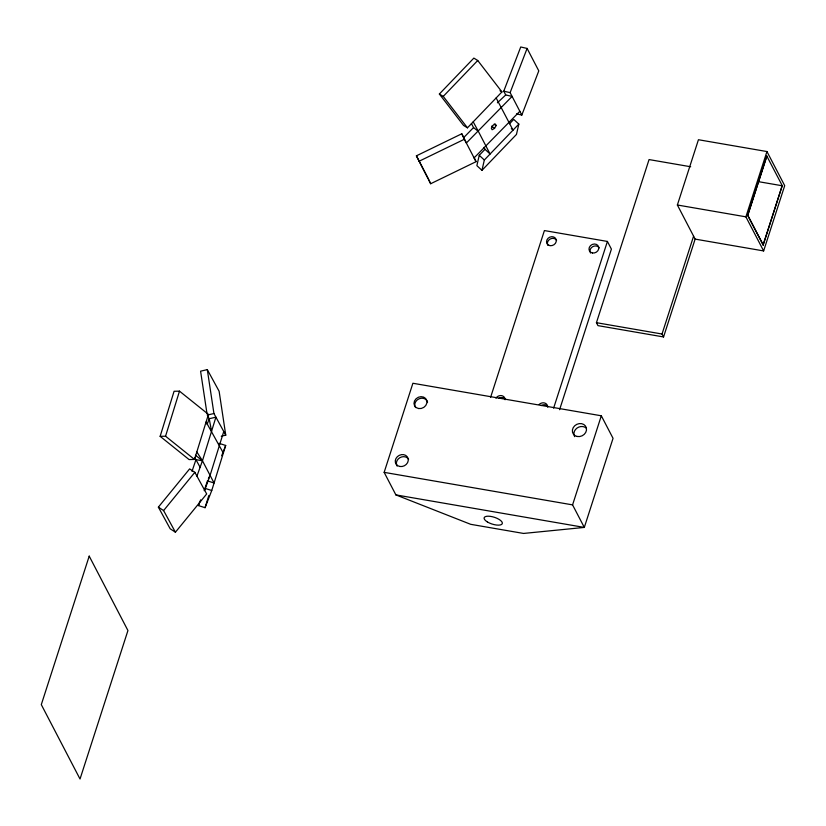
<?xml version="1.0" encoding="UTF-8"?>
<svg xmlns="http://www.w3.org/2000/svg" width="826" height="826" viewBox="0 0 826 826"><rect width="100%" height="100%" fill="white"/><g stroke="black" fill="none" stroke-linecap="round" stroke-linejoin="round"><path stroke-width="1.24" d="M483.933 147.348L484.996 149.31L479.245 155.309L476.87 165.644L481.961 170.352L516.457 134.442L518.831 124.096L513.731 119.398L509.59 123.704M481.961 170.352L484.335 160.007L518.831 124.096M196.929 476.117L194.853 472.327L189.629 468.889L158.375 507.143L170.187 528.785L175.422 532.212L206.676 493.958L196.929 476.117L202.453 460.753L215.916 417.171L209.205 418.741L207.13 424.471M160.141 436.334L174.079 391.276L179.49 391.152L208.441 414.384L194.502 459.442L189.092 459.566L160.141 436.334L165.551 436.211L194.502 459.442M165.551 436.211L179.49 391.152M219.045 443.335L225.684 445.462L211.745 490.52L205.054 507.691L198.416 505.564L199.169 503.127M204.208 490.685L207.429 480.877L214.068 483.003L202.453 460.753L196.825 451.925M204.672 490.303L210.207 474.96L223.753 431.513M205.054 507.691L208.823 495.517M766.755 156.114L747.778 215.338L763.214 244.981L747.664 215.318L766.879 156.135M384.152 472.358L412.897 383.264L601.318 415.788L613.047 438.327L584.312 527.422L523.55 533.441L470.675 524.314L395.891 494.898L384.152 472.358L572.573 504.882L584.312 527.422L395.891 494.898M490.613 397.285L544.406 230.568L607.409 241.44L611.405 249.111L559.584 409.696M553.616 408.158L607.409 241.44M695.131 239.106L763.637 250.928L784.7 185.654L766.951 151.55L698.435 139.728L677.372 205.003L695.131 239.106L663.557 336.946L597.962 325.63L596.434 322.687L649.06 159.573L690.691 166.759M572.573 504.882L601.318 415.788M663.557 336.946L662.029 334.014L693.592 236.174M763.637 250.928L745.888 216.835L766.951 151.55M763.09 244.95L782.222 185.664L763.214 244.981M192.004 471.367L195.948 459.669L194.657 457.49M473.99 157.312L476.065 161.679L430.666 183.733L416.397 155.835L461.786 133.781L466.349 143.012L512.099 96.405L505.729 94.949L503.757 91.18L520.731 46.979L527.102 48.435L538.789 70.871L521.815 115.072L516.498 113.864M521.815 115.072L510.127 92.636L527.102 48.435M198.416 505.564L200.646 499.844M221.678 455.766L225.684 445.462M208.358 478.904L210.207 474.96M494.526 128.402L496.147 125.542L495.363 124.024L492.946 125.376L491.325 128.226L492.11 129.744L494.526 128.402L491.615 126.099M175.422 532.212L163.6 510.571L194.853 472.327M439.36 94.019L473.856 58.099L477.738 60.494L501.94 91.913L467.454 127.823L463.562 125.438L439.36 94.019L443.242 96.405L467.454 127.823M443.242 96.405L477.738 60.494M519.843 111.283L474.093 157.89M463.758 137.55L473.525 127.576L471.419 123.508M497.386 102.816L505.729 94.949M418.988 161.297L464.388 139.243L476.065 161.679M221.275 436.211L225.756 435.168L219.117 391.245L207.305 369.614L200.584 371.184L207.027 413.847M207.223 415.096L213.934 413.527L225.756 435.168M758.082 181.596L782.315 185.778L766.786 156.021M677.372 205.003L745.888 216.835M596.434 322.687L662.029 334.014M503.757 91.18L510.127 92.636M205.106 488.393L211.745 490.52M499.998 90.726L501.94 91.913M158.375 507.143L163.6 510.571M494.206 124.014L496.147 125.542M473.525 127.576L478.368 131.406L490.086 154.018L484.996 149.31M195.432 455.209L202.453 460.753L195.948 459.669L200.129 467.32M511.335 128.567L513.029 130.136L496.147 97.953M479.245 155.309L484.335 160.007M206.097 421.962L223.34 453.04M207.718 416.005L209.205 418.741L211.57 431.286M473.205 121.835L478.368 131.406M416.397 155.835L428.075 178.271M461.786 133.781L464.388 139.243M428.591 179.366L430.666 183.733M207.305 369.614L213.934 413.527M495.961 398.163A5.07 4.398 -27.5 0 1 501.589 395.633A5.07 4.398 -27.5 0 1 505.078 399.732M539.202 404.441A5.162 4.471 -27.5 0 1 544.706 403.036A5.162 4.471 -27.5 0 1 547.638 407.063M397.11 466.081A6.701 5.803 -27.5 0 1 399.805 457.728A6.701 5.803 -27.5 0 1 408.622 459.246M415.519 407.559A6.67 5.782 -27.5 0 1 418.988 398.834A6.67 5.782 -27.5 0 1 427.579 402.138M574.669 436.655A7.279 6.309 -27.5 0 1 576.961 428.116A7.279 6.309 -27.5 0 1 586.243 428.105M498.873 398.369A5.07 4.398 -27.5 0 1 504.81 398.648M541.267 405.566A5.162 4.471 -27.5 0 1 548.061 406.733M547.958 245.415A5.028 4.357 -27.5 0 1 549.982 239.148A5.028 4.357 -27.5 0 1 556.6 240.283M590.569 253.035A5.039 4.367 -27.5 0 1 592.593 246.747A5.039 4.367 -27.5 0 1 599.232 247.893M89.208 556.135L41.3 704.619L80.029 779.021L127.937 630.537L89.208 556.135M577.271 436.489A7.279 6.309 -27.5 0 0 586.377 427.971A7.279 6.309 -27.5 0 0 574.7 425.772A7.279 6.309 -27.5 0 0 577.271 436.489M399.867 466.483A6.701 5.803 -27.5 0 0 408.127 458.554A6.701 5.803 -27.5 0 0 397.337 456.685A6.701 5.803 -27.5 0 0 399.867 466.483M418.565 408.529A6.67 5.782 -27.5 0 0 426.794 400.62A6.67 5.782 -27.5 0 0 416.046 398.772A6.67 5.782 -27.5 0 0 418.565 408.529M487.392 521.949A9.53 3.572 17.8 0 0 502.239 523.746A9.53 3.572 17.8 0 0 490.045 516.312A9.53 3.572 17.8 0 0 487.392 521.949M592.459 252.973A5.039 4.367 -27.5 0 0 598.674 247.005A5.039 4.367 -27.5 0 0 590.549 245.601A5.039 4.367 -27.5 0 0 592.459 252.973M549.992 245.632A5.028 4.357 -27.5 0 0 556.187 239.674A5.028 4.357 -27.5 0 0 548.082 238.28A5.028 4.357 -27.5 0 0 549.992 245.632"/></g></svg>
